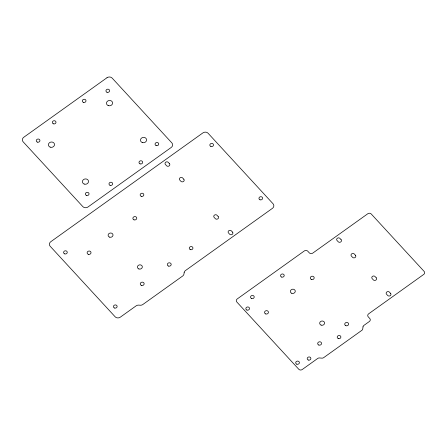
<?xml version="1.0" encoding="UTF-8"?>
<svg xmlns="http://www.w3.org/2000/svg" width="447" height="447" viewBox="0 0 447 447"><rect width="100%" height="100%" fill="white"/><g stroke="black" fill="none" stroke-linecap="round" stroke-linejoin="round"><path stroke-width="0.67" d="M184.147 272.692L183.985 273.877A3.693 3.213 -7.9 0 1 182.594 276.067L142.878 304.474A3.693 3.213 -7.9 0 1 140.162 305.223L138.816 305.122A3.693 3.213 -7.9 0 0 136.1 305.871L120.31 317.163A3.693 3.213 -7.9 0 1 115.136 316.783L50.159 246.247A3.693 3.213 -7.9 0 1 50.796 241.704L202.927 132.882A3.693 3.213 -7.9 0 1 208.095 133.262L273.078 203.798A3.693 3.213 -7.9 0 1 272.441 208.336L185.539 270.502A3.693 3.213 -7.9 0 0 184.147 272.692M363.025 326.835L362.735 328.903A2.464 2.14 -7.9 0 1 361.807 330.361L323.684 357.634A2.464 2.14 -7.9 0 1 321.874 358.136L319.516 357.958A2.464 2.14 -7.9 0 0 317.7 358.455L302.233 369.524A2.464 2.14 -7.9 0 1 298.786 369.267L236.798 301.976A2.464 2.14 -7.9 0 1 237.223 298.954L304.329 250.946A2.464 2.14 -7.9 0 1 307.776 251.203L309.302 252.862A2.464 2.14 -7.9 0 0 312.749 253.114L367.792 213.744A2.464 2.14 -7.9 0 1 371.239 213.996L424.13 271.413A2.464 2.14 -7.9 0 1 423.706 274.436L368.663 313.811A2.464 2.14 -7.9 0 0 368.239 316.834L369.764 318.493A2.464 2.14 -7.9 0 1 369.339 321.516L363.953 325.371A2.464 2.14 -7.9 0 0 363.025 326.835M107.001 77.728L23.769 137.268A3.693 3.213 -7.9 0 0 23.132 141.805L82.824 206.603A3.693 3.213 -7.9 0 0 87.992 206.983L171.223 147.449A3.693 3.213 -7.9 0 0 171.86 142.911L112.169 78.113A3.693 3.213 -7.9 0 0 107.001 77.728M341.083 239.653L339.949 238.419A1.844 1.604 -7.9 0 0 337.368 238.229A1.844 1.604 -7.9 0 0 337.049 240.497L338.178 241.726A1.844 1.604 -7.9 0 0 340.765 241.922A1.844 1.604 -7.9 0 0 341.083 239.653M355.438 255.237L354.309 254.008A1.844 1.604 -7.9 0 0 351.722 253.812A1.844 1.604 -7.9 0 0 351.403 256.081L352.538 257.31A1.844 1.604 -7.9 0 0 355.119 257.506A1.844 1.604 -7.9 0 0 355.438 255.237M376.218 277.788L375.083 276.559A1.844 1.604 -7.9 0 0 372.502 276.369A1.844 1.604 -7.9 0 0 372.183 278.637L373.318 279.867A1.844 1.604 -7.9 0 0 375.899 280.062A1.844 1.604 -7.9 0 0 376.218 277.788M390.577 293.377L389.443 292.142A1.844 1.604 -7.9 0 0 386.856 291.952A1.844 1.604 -7.9 0 0 386.538 294.221L387.672 295.45A1.844 1.604 -7.9 0 0 390.259 295.646A1.844 1.604 -7.9 0 0 390.577 293.377M169.447 163.636L168.312 162.406A1.844 1.604 -7.9 0 0 165.725 162.211A1.844 1.604 -7.9 0 0 165.407 164.479L166.541 165.714A1.844 1.604 -7.9 0 0 169.128 165.904A1.844 1.604 -7.9 0 0 169.447 163.636M183.801 179.219L182.667 177.99A1.844 1.604 -7.9 0 0 180.08 177.794A1.844 1.604 -7.9 0 0 179.761 180.063L180.895 181.298A1.844 1.604 -7.9 0 0 183.482 181.488A1.844 1.604 -7.9 0 0 183.801 179.219M218.181 216.538L217.046 215.309A1.844 1.604 -7.9 0 0 214.459 215.113A1.844 1.604 -7.9 0 0 214.141 217.382L215.275 218.617A1.844 1.604 -7.9 0 0 217.862 218.806A1.844 1.604 -7.9 0 0 218.181 216.538M232.535 232.122L231.401 230.892A1.844 1.604 -7.9 0 0 228.819 230.697A1.844 1.604 -7.9 0 0 228.501 232.965L229.635 234.2A1.844 1.604 -7.9 0 0 232.216 234.39A1.844 1.604 -7.9 0 0 232.535 232.122M210.906 146.476A1.844 1.604 -7.9 0 0 213.51 144.783A1.844 1.604 -7.9 0 0 210.615 143.71A1.844 1.604 -7.9 0 0 210.906 146.476M260.02 199.792A1.844 1.604 -7.9 0 0 262.624 198.094A1.844 1.604 -7.9 0 0 259.724 197.026A1.844 1.604 -7.9 0 0 260.02 199.792M190.333 249.638A1.844 1.604 -7.9 0 0 192.942 247.94A1.844 1.604 -7.9 0 0 190.042 246.873A1.844 1.604 -7.9 0 0 190.333 249.638M141.224 196.322A1.844 1.604 -7.9 0 0 143.828 194.629A1.844 1.604 -7.9 0 0 140.928 193.557A1.844 1.604 -7.9 0 0 141.224 196.322M345.849 325.701A1.956 1.699 -7.9 0 0 348.61 323.907A1.956 1.699 -7.9 0 0 345.542 322.779A1.956 1.699 -7.9 0 0 345.849 325.701M265.68 313.934A1.956 1.699 -7.9 0 0 268.435 312.14A1.956 1.699 -7.9 0 0 265.367 311.006A1.956 1.699 -7.9 0 0 265.68 313.934M318.812 345.045A1.956 1.699 -7.9 0 0 321.566 343.251A1.956 1.699 -7.9 0 0 318.504 342.123A1.956 1.699 -7.9 0 0 318.812 345.045M311.425 279.481A1.956 1.699 -7.9 0 0 314.18 277.682A1.956 1.699 -7.9 0 0 311.118 276.553A1.956 1.699 -7.9 0 0 311.425 279.481M251.605 298.518A1.844 1.604 -7.9 0 0 254.209 296.825A1.844 1.604 -7.9 0 0 251.315 295.752A1.844 1.604 -7.9 0 0 251.605 298.518M308.274 360.036A1.844 1.604 -7.9 0 0 310.877 358.338A1.844 1.604 -7.9 0 0 307.983 357.27A1.844 1.604 -7.9 0 0 308.274 360.036M338.273 338.575A1.844 1.604 -7.9 0 0 340.882 336.876A1.844 1.604 -7.9 0 0 337.982 335.809A1.844 1.604 -7.9 0 0 338.273 338.575M281.604 277.056A1.844 1.604 -7.9 0 0 284.214 275.363A1.844 1.604 -7.9 0 0 281.314 274.29A1.844 1.604 -7.9 0 0 281.604 277.056M246.906 310.05A1.844 1.604 -7.9 0 0 249.515 308.352A1.844 1.604 -7.9 0 0 246.615 307.285A1.844 1.604 -7.9 0 0 246.906 310.05M296.78 364.182A1.844 1.604 -7.9 0 0 299.384 362.489A1.844 1.604 -7.9 0 0 296.484 361.416A1.844 1.604 -7.9 0 0 296.78 364.182M321.114 325.125A2.464 2.14 -7.9 0 0 324.583 322.868A2.464 2.14 -7.9 0 0 320.722 321.438A2.464 2.14 -7.9 0 0 321.114 325.125M291.796 293.305A2.464 2.14 -7.9 0 0 295.266 291.042A2.464 2.14 -7.9 0 0 291.405 289.617A2.464 2.14 -7.9 0 0 291.796 293.305M64.647 253.874A1.844 1.604 -7.9 0 0 67.251 252.181A1.844 1.604 -7.9 0 0 64.357 251.113A1.844 1.604 -7.9 0 0 64.647 253.874M114.516 308.011A1.844 1.604 -7.9 0 0 117.125 306.312A1.844 1.604 -7.9 0 0 114.225 305.245A1.844 1.604 -7.9 0 0 114.516 308.011M138.849 268.954A2.464 2.14 -7.9 0 0 142.325 266.691A2.464 2.14 -7.9 0 0 138.464 265.267A2.464 2.14 -7.9 0 0 138.849 268.954M109.532 237.128A2.464 2.14 -7.9 0 0 113.007 234.871A2.464 2.14 -7.9 0 0 109.146 233.44A2.464 2.14 -7.9 0 0 109.532 237.128M168.43 266.066A1.956 1.699 -7.9 0 0 171.19 264.272A1.956 1.699 -7.9 0 0 168.122 263.143A1.956 1.699 -7.9 0 0 168.43 266.066M88.255 254.298A1.956 1.699 -7.9 0 0 91.015 252.505A1.956 1.699 -7.9 0 0 87.947 251.37A1.956 1.699 -7.9 0 0 88.255 254.298M141.392 285.409A1.956 1.699 -7.9 0 0 144.146 283.616A1.956 1.699 -7.9 0 0 141.079 282.487A1.956 1.699 -7.9 0 0 141.392 285.409M134.005 219.846A1.956 1.699 -7.9 0 0 136.76 218.052A1.956 1.699 -7.9 0 0 133.692 216.918A1.956 1.699 -7.9 0 0 134.005 219.846M83.393 102.357A1.844 1.604 -7.9 0 0 85.997 100.659A1.844 1.604 -7.9 0 0 83.097 99.592A1.844 1.604 -7.9 0 0 83.393 102.357M140.062 163.87A1.844 1.604 -7.9 0 0 142.666 162.177A1.844 1.604 -7.9 0 0 139.766 161.104A1.844 1.604 -7.9 0 0 140.062 163.87M110.057 185.332A1.844 1.604 -7.9 0 0 112.661 183.639A1.844 1.604 -7.9 0 0 109.766 182.566A1.844 1.604 -7.9 0 0 110.057 185.332M53.389 123.819A1.844 1.604 -7.9 0 0 55.992 122.12A1.844 1.604 -7.9 0 0 53.098 121.053A1.844 1.604 -7.9 0 0 53.389 123.819M37.324 142.112A1.844 1.604 -7.9 0 0 39.934 140.414A1.844 1.604 -7.9 0 0 37.034 139.347A1.844 1.604 -7.9 0 0 37.324 142.112M86.439 195.423A1.844 1.604 -7.9 0 0 89.042 193.73A1.844 1.604 -7.9 0 0 86.148 192.657A1.844 1.604 -7.9 0 0 86.439 195.423M156.12 145.577A1.844 1.604 -7.9 0 0 158.73 143.884A1.844 1.604 -7.9 0 0 155.83 142.811A1.844 1.604 -7.9 0 0 156.12 145.577M107.012 92.266A1.844 1.604 -7.9 0 0 109.616 90.568A1.844 1.604 -7.9 0 0 106.716 89.501A1.844 1.604 -7.9 0 0 107.012 92.266M50.176 147.152A3.079 2.676 -7.9 0 0 54.517 144.325A3.079 2.676 -7.9 0 0 49.69 142.543A3.079 2.676 -7.9 0 0 50.176 147.152M84.176 184.058A3.079 2.676 -7.9 0 0 88.517 181.236A3.079 2.676 -7.9 0 0 83.69 179.454A3.079 2.676 -7.9 0 0 84.176 184.058M142.247 142.52A3.079 2.676 -7.9 0 0 146.588 139.693A3.079 2.676 -7.9 0 0 141.76 137.911A3.079 2.676 -7.9 0 0 142.247 142.52M108.247 105.609A3.079 2.676 -7.9 0 0 112.588 102.788A3.079 2.676 -7.9 0 0 107.755 101.005A3.079 2.676 -7.9 0 0 108.247 105.609"/></g></svg>
